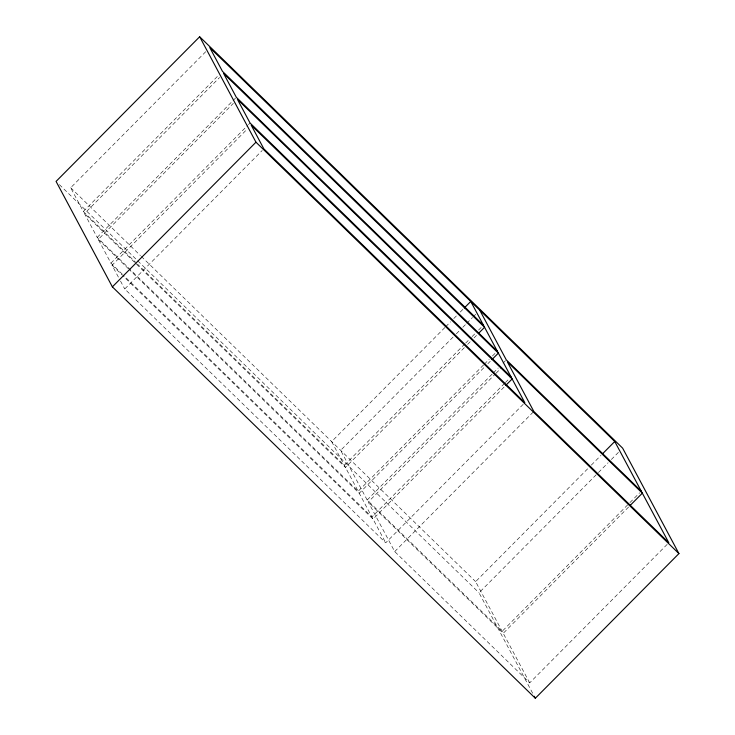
<?xml version="1.0" encoding="UTF-8"?>
<svg xmlns="http://www.w3.org/2000/svg" width="735" height="735" viewBox="0 0 735 735"><rect width="100%" height="100%" fill="white"/><g stroke="black" fill="none" stroke-linecap="round" stroke-linejoin="round"><path stroke-width="0.55" stroke-dasharray="3.67 2.76" d="M136.692 263.36L83.349 211.478L70.679 187.747L205.745 51.689M83.349 211.478L218.414 75.411M130.848 270.14L97.204 237.414L84.479 213.582L219.544 77.524M97.204 237.414L232.269 101.356M233.078 100.539L235.503 98.095M122.433 274.32L110.939 263.148L98.269 239.417L233.344 103.359M110.939 263.148L247.631 125.455M248.439 124.638L250.056 123.011M118.399 277.123L112.069 265.252L247.135 129.195M523.201 404.314L385.71 542.816L124.739 288.984L262.23 150.473M444.886 327.516L331.65 441.588L385.71 542.816M445.695 326.707L450.546 321.82M453.78 318.558L457.014 315.297M460.257 312.044L463.491 308.783M453.072 337.089L340.654 450.334L367.169 500.002L502.161 631.301L629.142 503.383M456.316 333.828L459.55 330.566M462.784 327.314L466.018 324.052M466.826 323.235L472.486 317.538M473.294 316.721L475.72 314.277M464.832 343.916L344.32 465.31L137.509 264.159M465.641 343.098L471.3 337.393M472.109 336.584L475.352 333.322M478.586 330.061L483.437 325.173M464.345 347.655L345.45 467.423L84.479 213.582M467.579 344.393L470.813 341.132M474.047 337.879L476.473 335.436M483.538 364.964L358.175 491.256L131.666 270.939M484.347 364.156L489.198 359.268M492.432 356.006L495.675 352.745M483.795 367.785L359.24 493.258L129.452 269.754M487.847 363.715L490.273 361.271M367.169 500.002L492.542 373.72M493.35 372.902L498.201 368.014M503.052 363.127L505.478 360.683M667.187 544.359L529.696 682.87L394.704 551.572L368.244 502.014L495.225 374.097M496.033 373.279L501.693 367.573M504.559 383.367L371.91 516.981L123.25 275.12M505.368 382.549L511.027 376.844M504.063 387.106L373.04 519.094L122.736 275.634M394.704 551.572L533.821 411.435M529.696 682.87L475.637 581.633L588.064 468.379M591.298 465.126L601 455.351M532.654 693.224L479.027 592.796L597.619 473.331M598.428 472.522L608.102 462.765M611.327 459.513L618.594 452.2M629.95 502.575L639.652 492.79M628.59 507.021L503.227 633.304L368.244 502.014M70.679 187.747L140.44 255.596M141.258 256.396L475.637 581.633M59.36 184.604L479.027 592.796M98.269 239.417L128.634 268.955M112.069 265.252L121.918 274.835M120.512 281.073L124.739 288.984"/><path stroke-width="1.1" d="M199.672 36.75L56.071 181.407L112.372 286.861L535.328 698.25L678.929 553.593L622.628 448.139L199.672 36.75L255.973 142.204L678.929 553.593M112.372 286.861L255.973 142.204M464.299 307.965L470.767 301.451L524.818 402.679L263.847 148.847L251.177 125.125L512.157 378.957L505.68 385.471M478.898 332.992L484.558 327.286L223.587 73.445L236.312 97.277L497.292 351.119M491.89 359.635L498.358 353.122L237.387 99.28L250.056 123.011L511.027 376.844M602.617 453.715L614.754 441.496L209.797 47.61L222.466 71.341L483.437 325.173M630.207 505.386L642.344 493.167L507.361 361.877L533.821 411.435L668.804 542.733L614.754 441.496M641.269 491.164L506.286 359.874L479.762 310.198M534.262 696.238L535.328 698.25"/></g></svg>
